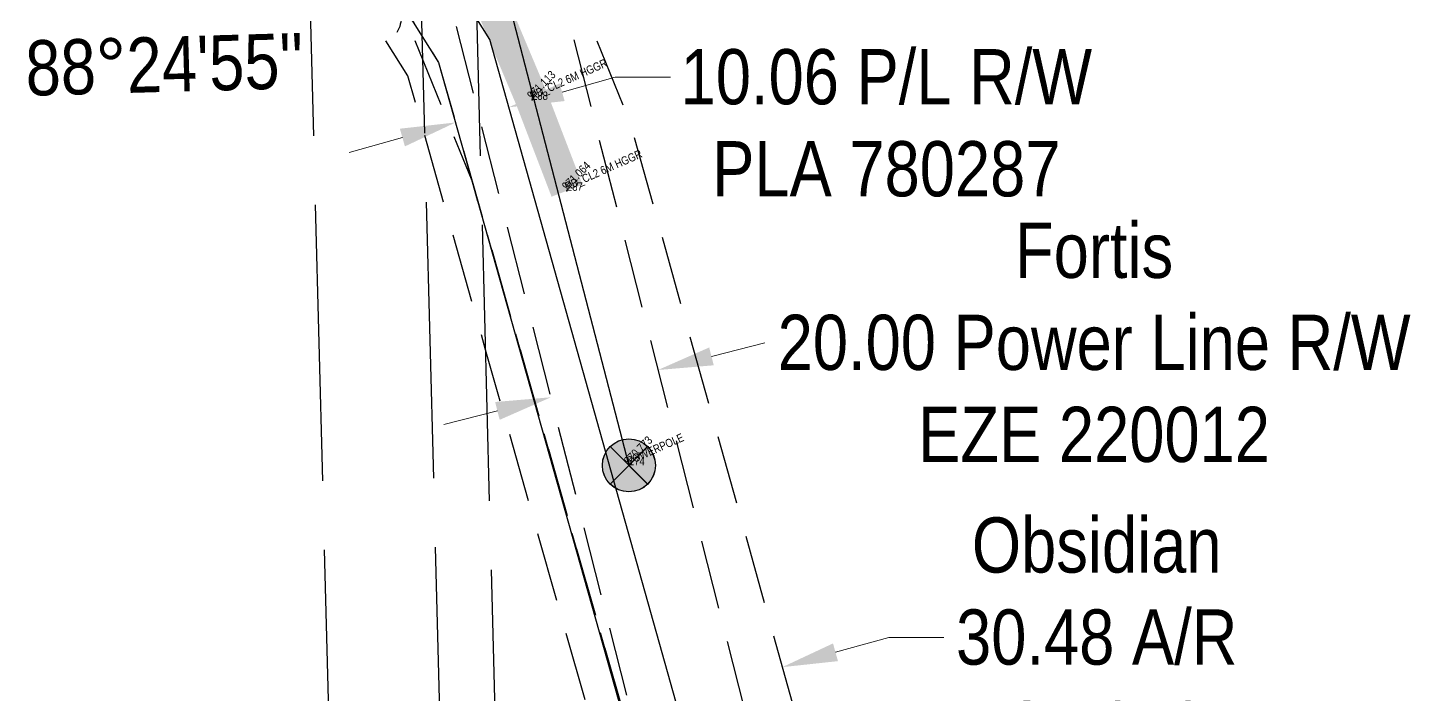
# Model space of a CAD drawing. Extents: x 623641 to 629563, y 5840932 to 5844881.
# Drawn here: x 625751.4 to 626001.8, y 5841204.8 to 5841325.5 of the extents above; entities that cross this region are included whole.
import ezdxf
from ezdxf.enums import TextEntityAlignment as Align

# ---------------------------------------------------------------- set-up
doc = ezdxf.new("R2010")
doc.units = 0
doc.header["$LTSCALE"] = 5
doc.header["$PDSIZE"] = 0.5
for name, pattern in [('0', [1, 1, 0]), ('foc-ACCESSROAD', [3.75, 2.5, -1.25]), ('foc-FLOWLINE', [3.75, 2.5, -1.25]), ('foc-UNSURVEYED', [12.5, 10, -2.5]), ('POWERLINE5', [7.799999999999997, 2.399999999999999, -0.6, 0.6, -0.6, 0.6, -0.6, 2.399999999999999])]:
    doc.linetypes.add(name, pattern=pattern)
doc.layers.get('Defpoints').update_dxf_attribs({"color": 9})
for name, color, linetype in [('AS-POWER', 104, 'foc-POWER'), ('AS-POWER-EXISTING', 72, 'POWERLINE5'), ('AS-ROADS', 254, 'Continuous'), ('C-AR', 13, 'foc-ACCESSROAD'), ('C-RW', 13, 'Continuous'), ('F-EZE', 190, 'foc-FLOWLINE'), ('L-BD', 7, 'Continuous'), ('L-USEC', 7, 'foc-UNSURVEYED'), ('T-BUSH', 110, '0')]:
    doc.layers.add(name, color=color, linetype=linetype)
for name, color, linetype, lineweight in [('C-AR-T', 13, 'Continuous', 9), ('C-RW-T', 13, 'Continuous', 9), ('F-EZE-T', 190, 'Continuous', 9)]:
    doc.layers.add(name, color=color, linetype=linetype, lineweight=lineweight)
for name, color, linetype, plot in [('Z-DESCRIPTION', 4, 'Continuous', False), ('Z-ELEVATION', 2, 'Continuous', False), ('Z-MSPOINT', 7, 'Continuous', False), ('Z-POINTNUMBER', 6, 'Continuous', False)]:
    doc.layers.add(name, color=color, linetype=linetype, plot=plot)
doc.styles.add('80CG', font='ARIALN.TTF', dxfattribs={"height": 10})
doc.styles.add('80L', font='ARIALN.TTF', dxfattribs={"height": 10})
doc.styles.add('DESCRIPTION', font='ARIALN.TTF', dxfattribs={"height": 2.5})
doc.styles.add('ELEVATION', font='ARIALN.TTF', dxfattribs={"height": 2.5})
doc.styles.add('foc-LtypeFont', font='ARIALN.TTF', dxfattribs={"height": 7.349999999999999})
doc.styles.add('POINTNUMBER', font='ARIALN.TTF', dxfattribs={"height": 2.5})
doc.linetypes.add('foc-POWER', pattern='A,6,-1,["P",foc-LtypeFont,S=0.2,R=0,X=-0.625,Y=-0.75],-1.239999999999999,4', length=12.24)
doc.dimstyles.new('Compass 5 000', dxfattribs={"dimscale": 5, "dimtxt": 9, "dimasz": 2, "dimexe": 0.2, "dimexo": 0.0625, "dimgap": 0.5, "dimtad": 0, "dimtih": 1, "dimtoh": 1, "dimzin": 0, "dimdsep": 46, "dimtxsty": '80CG', "dimcen": 0.1, "dimse1": 1, "dimse2": 1, "dimclrd": 256, "dimclrt": 256, "dimaunit": 1, "dimadec": 4, "dimazin": 0, "dimtfac": 0.06, "dimtofl": 0, "dimtmove": 0, "dimatfit": 1, "dimfxl": 0.2, "dimtolj": 1, "dimtzin": 0, "dimlwd": -1, "dimarcsym": 0})

# ---------------------------------------------------------------- blocks, each defined once
blk = doc.blocks.new('*D593')
at = {"layer": 'C-AR-T', "transparency": 16777216}
for p, q in [((625897.6859413763, 5841212.389206843), (625907.3169106958, 5841215.08075472)), ((625907.3169106958, 5841215.08075472), (625917.3169106955, 5841215.08075472)), ((625849.5726920292, 5841198.943092566), (625839.9417227097, 5841196.251544691))]:
    blk.add_line(p, q, dxfattribs=at)
for points in [[(625897.2373500636, 5841213.994368397), (625898.1345326889, 5841210.784045289), (625888.0549720568, 5841209.697658968)], [(625849.1241007166, 5841200.548254119), (625850.0212833418, 5841197.337931012), (625859.2036613487, 5841201.634640442)]]:
    blk.add_solid(points, dxfattribs=at)
at = {"layer": 'Defpoints', "color": 0, "transparency": 16777216}
for p in [(625888.0549720568, 5841209.697658968), (625888.2356984806, 5841209.050978796), (625859.3843877725, 5841200.98796027)]:
    blk.add_point(p, dxfattribs=at)
at = {"layer": 'C-AR-T', "transparency": 16777216, "insert": (625944.984032114, 5841215.08075472), "char_height": 10, "attachment_point": 5, "style": '80CG'}
blk.add_mtext('\\A1;Obsidian\\P30.48 A/R^JMSL 3531', dxfattribs=at)
blk = doc.blocks.new('*D603')
at = {"layer": 'C-RW-T', "transparency": 16777216}
for p, q in [((625848.1870406144, 5841313.837648511), (625857.8064716705, 5841316.570146663)), ((625857.8064716705, 5841316.570146663), (625867.8064716707, 5841316.570146662)), ((625819.2666203165, 5841305.622506207), (625809.64718926, 5841302.890008055))]:
    blk.add_line(p, q, dxfattribs=at)
for points in [[(625847.7316242557, 5841315.44088702), (625848.642456973, 5841312.234410001), (625838.5676095579, 5841311.105150359)], [(625818.8112039578, 5841307.225744716), (625819.7220366751, 5841304.019267697), (625828.8860513731, 5841308.355004359)]]:
    blk.add_solid(points, dxfattribs=at)
at = {"layer": 'Defpoints', "color": 0, "transparency": 16777216}
for p in [(625837.8980967563, 5841313.462089641), (625828.2165385715, 5841310.711943641), (625838.5676095579, 5841311.105150359)]:
    blk.add_point(p, dxfattribs=at)
at = {"layer": 'C-RW-T', "transparency": 16777216, "insert": (625906.8924198288, 5841316.570146663), "char_height": 10, "attachment_point": 5, "style": '80CG'}
blk.add_mtext('\\A1;Obsidian\\P10.06 P/L R/W\\PPLA 780287', dxfattribs=at)
blk = doc.blocks.new('*D631')
at = {"layer": 'Defpoints', "color": 0, "transparency": 16777216}
for p in [(625865.5401260064, 5841263.517348246), (625866.9859939776, 5841257.84400893), (625847.6054592333, 5841252.904820052)]:
    blk.add_point(p, dxfattribs=at)
at = {"layer": 'F-EZE-T', "transparency": 16777216}
for p, q in [((625875.2303847331, 5841265.986940481), (625884.9206434598, 5841268.456532717)), ((625836.4693325353, 5841256.108567132), (625826.7790738086, 5841253.638974896))]:
    blk.add_line(p, q, dxfattribs=at)
for points in [[(625874.8187860271, 5841267.601983602), (625875.6419834392, 5841264.371897359), (625865.5401260064, 5841263.517348246)], [(625836.0577338294, 5841257.723610253), (625836.8809312414, 5841254.49352401), (625846.159591262, 5841258.578159368)]]:
    blk.add_solid(points, dxfattribs=at)
at = {"layer": 'F-EZE-T', "transparency": 16777216, "insert": (625944.5147771568, 5841268.456532717), "char_height": 10, "attachment_point": 5, "style": '80CG'}
blk.add_mtext('\\A1;Fortis\\P20.00 Power Line R/W\\PEZE 220012', dxfattribs=at)
blk = doc.blocks.new('POWERPOLE')
h = blk.add_hatch(color=255)
edge = h.paths.add_edge_path()
edge.add_arc((0, 0), 0.9600000000000002, 0, 360)
at = {"linetype": 'Continuous'}
for p, q in [((0.678822509938982, -0.678822509938982), (-0.678822509938982, 0.678822509938982)), ((-0.678822509938982, -0.678822509938982), (0.678822509938982, 0.678822509938982))]:
    blk.add_line(p, q, dxfattribs=at)
blk.add_circle((0, 0), 0.9600000000000002, dxfattribs=at)

msp = doc.modelspace()

# ---------------------------------------------------------------- linework, layer by layer
at = {"layer": 'AS-POWER', "flags": 128}
msp.add_lwpolyline([(625773.3979999989, 5841463.437), (625821.779, 5841395.334), (625833.216, 5841350.49299999), (625860.2869999988, 5841246.251)], dxfattribs=at)
at = {"layer": 'AS-ROADS', "const_width": 5.997872519999992, "flags": 128}
msp.add_lwpolyline([(625849.0739999989, 5841295.991), (625842.7519999988, 5841312.455), (625830.3389999989, 5841341.968), (625805.112, 5841389.276000004), (625766.7500000006, 5841448.332)], dxfattribs=at)
at = {"layer": 'C-AR', "flags": 128}
for points in [[(625729.8795423801, 5841497.98140512), (625602.4883548494, 5841845.468272083), (625626.9757398078, 5841867.194032485), (625757.7594603826, 5841510.453301864), (625844.1510689876, 5841348.44377954), (625860.476199663, 5841308.380767364), (625896.6497146839, 5841178.943718723), (625919.7931913071, 5841096.13131416)], [(625889.3101673014, 5841095.64089916), (625865.8786947527, 5841178.127980124), (625833.7175601209, 5841291.346772829), (625831.8811943707, 5841297.811784566), (625816.5269310116, 5841335.49222046), (625729.8795423801, 5841497.98140512)]]:
    msp.add_lwpolyline(points, dxfattribs=at)
at = {"layer": 'C-RW', "flags": 128}
msp.add_lwpolyline([(625899.003726979, 5841095.796850455), (625835.0837046892, 5841323.369818354), (625812.9518688828, 5841358.699344642), (625271.4289999988, 5841343.710999995), (625271.7072367814, 5841333.658416874), (625807.4760176151, 5841348.487499068), (625825.7951970942, 5841319.237823389), (625888.8836939819, 5841095.634037999)], dxfattribs=at)
at = {"layer": 'F-EZE', "flags": 128}
for points in [[(625887.691506697, 5841095.61485793), (625873.5098089203, 5841151.262076107), (625866.6575492199, 5841178.14893437), (625833.25540982, 5841309.21101293), (625825.9297591886, 5841337.957456385), (625824.7221549159, 5841342.695411381), (625823.1937018136, 5841348.692407885), (625822.4097224469, 5841351.768315473), (625826.2346840501, 5841358.845145443), (625828.5745176714, 5841363.175019939), (625831.9886365237, 5841358.212695055), (625837.2728040066, 5841358.324278379), (625839.5725451113, 5841358.373667335), (625848.821053813, 5841358.5713149), (625843.73736348, 5841349.190853761), (625844.1854870653, 5841347.310443998), (625845.224340441, 5841343.233025802), (625887.1580355457, 5841178.692358291), (625908.2464282983, 5841095.94554828)], [(625883.0975947364, 5841095.540950455), (625859.6841152363, 5841177.964191439), (625834.3424687984, 5841267.174660541), (625820.2538675234, 5841316.772288731), (625810.5518303217, 5841332.234776716), (625806.7808725466, 5841338.24493823), (625802.1389374902, 5841345.641944011), (625802.0743735416, 5841348.138222862), (625801.8342214539, 5841357.423376032), (625807.5625047053, 5841348.292382425), (625813.7632897053, 5841338.411830873), (625817.5346362418, 5841332.401083926), (625825.7951970942, 5841319.237823389), (625833.7175601209, 5841291.346772829), (625865.8782087174, 5841178.127967563), (625873.5102704406, 5841151.260686784), (625889.3100201144, 5841095.640896792)]]:
    msp.add_lwpolyline(points, dxfattribs=at)
at = {"layer": 'L-USEC'}
for p, q in [((625785.7179085384, 5841980.681704666), (625806.5111346995, 5841176.552582552)), ((625805.8208558306, 5841981.201528061), (625826.614081993, 5841177.072405951)), ((625836.6651838352, 5841177.354491993), (625815.8719997727, 5841981.482465977))]:
    msp.add_line(p, q, dxfattribs=at)
at = {"layer": 'T-BUSH', "flags": 128}
msp.add_lwpolyline([(625790.806308633, 5841378.632347328, -0.52056705), (625794.5251508727, 5841369.353376108, -0.52056705), (625798.9629911764, 5841360.445054288, -0.52056705), (625804.3639107874, 5841352.033207765, -0.52056705), (625809.3781964025, 5841343.406485849, -0.52056705), (625813.669823815, 5841334.378140003, -0.52056705), (625818.281496246, 5841324.676511777, -0.52056705)], format="xyb", dxfattribs=at)
at = {"layer": 'Z-MSPOINT'}
for p in [(625842.741, 5841312.449000005, 971.1129999999995), (625849.063, 5841295.985, 971.0639999999994), (625860.276, 5841246.245000005, 970.7729999999995)]:
    msp.add_point(p, dxfattribs=at)

# ---------------------------------------------------------------- block references
at = {"layer": 'AS-POWER-EXISTING', "xscale": 4.999999999999996, "yscale": 4.999999999999996, "zscale": 4.999999999999996}
msp.add_blockref('POWERPOLE', (625860.276, 5841246.245000005), dxfattribs=at)
at = {"layer": 'AS-POWER-EXISTING', "color": 3, "xscale": 4.99999999999997, "yscale": 4.99999999999997, "zscale": 4.99999999999997}
msp.add_blockref('POWERPOLE', (625860.2869999988, 5841246.251), dxfattribs=at)

# ---------------------------------------------------------------- texts
at = {"layer": 'L-BD', "style": '80L'}
msp.add_text("88°24'55''", height=9.996454099999992, rotation=1.61090000000016, dxfattribs=at).set_placement((625776.2001514139, 5841318.888879003), align=Align.MIDDLE)
at = {"layer": 'Z-DESCRIPTION', "style": 'DESCRIPTION'}
for s, p in [('RD_CL2 6M HGGR', (625842.741, 5841312.449000005)), ('RD_CL2 6M HGGR', (625849.063, 5841295.985)), ('POWERPOLE', (625860.276, 5841246.245000005))]:
    msp.add_text(s, height=1.499999999999999, rotation=23.99999882666868, dxfattribs=at).set_placement(p)
at = {"layer": 'Z-ELEVATION', "style": 'ELEVATION'}
for s, p in [('971.113', (625842.741, 5841312.449000005)), ('971.064', (625849.063, 5841295.985)), ('970.773', (625860.276, 5841246.245000005))]:
    msp.add_text(s, height=1.499999999999999, rotation=44.99999063800963, dxfattribs=at).set_placement(p)
at = {"layer": 'Z-POINTNUMBER', "style": 'POINTNUMBER'}
for s, p in [('288', (625842.741, 5841312.449000005)), ('287', (625849.063, 5841295.985)), ('174', (625860.276, 5841246.245000005))]:
    msp.add_text(s, height=1.499999999999999, dxfattribs=at).set_placement(p)

# ---------------------------------------------------------------- dimensions: what is measured, and where the dimension line sits
at = {"layer": 'C-AR-T'}
dim = msp.add_aligned_dim(p1=(625859.384387773, 5841200.98796027), p2=(625888.2356984805, 5841209.050978796), distance=0.6714590723089893, text='Obsidian\\P30.48 A/R^JMSL 3531', dimstyle='Compass 5 000', dxfattribs=at)
dim.commit()
dim.dimension.update_dxf_attribs({"geometry": '*D593', "text_midpoint": (625944.984032114, 5841215.08075472)})
at = {"layer": 'C-RW-T'}
dim = msp.add_aligned_dim(p1=(625828.2165385713, 5841310.711943641), p2=(625837.8980967562, 5841313.462089642), distance=-2.450185743226944, text='Obsidian\\P10.06 P/L R/W\\PPLA 780287', dimstyle='Compass 5 000', dxfattribs=at)
dim.commit()
dim.dimension.update_dxf_attribs({"geometry": '*D603', "text_midpoint": (625906.8924198288, 5841316.570146663)})
at = {"layer": 'F-EZE-T'}
dim = msp.add_aligned_dim(p1=(625847.6054592332, 5841252.904820051), p2=(625866.9859939775, 5841257.844008929), distance=5.854683013756732, text='Fortis\\P20.00 Power Line R/W\\PEZE 220012', dimstyle='Compass 5 000', dxfattribs=at)
dim.commit()
dim.dimension.update_dxf_attribs({"geometry": '*D631', "text_midpoint": (625944.5147771568, 5841268.456532717)})

doc.saveas('drawing.dxf')
